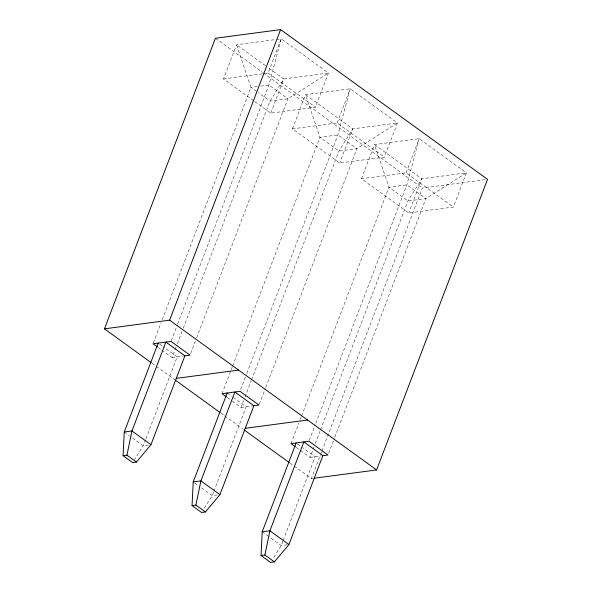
<?xml version="1.0" encoding="UTF-8"?>
<svg xmlns="http://www.w3.org/2000/svg" width="592" height="592" viewBox="0 0 592 592"><rect width="100%" height="100%" fill="white"/><g stroke="black" fill="none" stroke-linecap="round" stroke-linejoin="round"><path stroke-width="0.44" stroke-dasharray="2.96 2.22" d="M253.761 100.847L223.495 78.943L236.548 44.755L275.731 39.553M153.38 342.916L160.965 323.062M162.282 319.613L250.956 87.387L236.548 44.755L266.814 66.667M223.495 78.943L268.146 73.008L281.2 38.828L328.456 73.023L315.403 107.211L270.744 113.139L254.501 101.387M171.347 340.533L177.282 324.993M177.607 324.127L268.923 85.004L281.2 38.828L276.642 39.427M161.823 350.131L172.065 357.538L176.016 347.178M177.334 343.73L181.951 331.646M183.268 328.19L269.967 101.151L283.797 78.958L328.456 73.023L287.934 98.76L269.967 101.151L258.267 92.685M145.558 439.701L143.257 445.739L134.532 459.503M145.891 438.835L177.193 356.858L163.303 346.808M270.744 113.139L283.797 78.958L267.554 67.199M190.683 353.424L195.301 341.34M196.618 337.891L287.934 98.76L268.923 85.004L260.835 86.077M292.47 128.864L305.524 94.676L350.183 88.748L397.432 122.944L384.378 157.132L339.727 163.059L292.47 128.864L337.129 122.929L384.378 157.132M222.03 393.702L232.249 366.944M232.582 366.078L319.939 137.314L305.524 94.676L352.78 128.878L397.432 122.944L356.917 148.681L338.95 151.071L319.939 137.314L337.906 134.924L356.917 148.681L265.601 387.812M337.129 122.929L350.183 88.748L337.906 134.924L246.59 374.055M240.655 389.588L246.257 374.914M232.271 401.11L241.04 407.459L243.682 400.555M244.999 397.099L251.26 380.7M251.593 379.835L338.95 151.071L352.78 128.878L339.727 163.059M213.549 492.211L212.232 495.659L203.515 509.423M213.882 491.345L246.176 406.778L232.286 396.729M259.333 404.21L265.268 388.67M361.453 178.784L374.507 144.596L419.158 138.669L466.415 172.864L453.361 207.052L408.709 212.979L361.453 178.784L406.105 172.857L453.361 207.052M291.012 443.623L298.923 422.91M300.24 419.454L301.232 416.864M301.565 415.998L388.922 187.235L374.507 144.596L421.763 178.799L466.415 172.864L425.892 198.601L407.932 200.991L388.922 187.235L406.882 184.845L425.892 198.601L334.584 437.732M406.105 172.857L419.158 138.669L406.882 184.845L315.573 423.976M309.305 440.374L315.24 424.834M300.521 450.505L310.023 457.379L313.982 447.027M315.299 443.571L320.242 430.621M320.575 429.755L407.932 200.991L421.763 178.799L408.709 212.979M282.865 541.266L281.215 545.587L272.979 558.582M283.191 540.407L315.159 456.698L302.727 447.707M289.888 463.033L311.399 478.602L320.287 455.322M320.62 454.456L321.604 451.874M321.937 451.008L422.362 188.019L487.542 179.361M328.649 453.272L334.251 438.591M257.246 86.558L250.956 87.387L257.542 92.152M172.065 357.538L183.18 356.066M241.04 407.459L253.021 405.868M148.385 445.058L143.257 445.739L130.092 436.215M310.023 457.379L321.145 455.907M311.399 478.602L313.212 478.358M217.368 494.979L212.232 495.659L200.533 487.194M287.201 544.788L281.215 545.587L268.783 536.589M268.146 73.008L315.403 107.211M215.414 38.258L262.485 72.32M263.233 72.86L422.362 188.019M159.648 344.159L162.571 346.276M227.165 393.021L231.553 396.196M297.606 444L301.994 447.175M158.168 347.489L161.091 349.606M227.15 397.41L231.539 400.584M296.133 447.33L299.789 449.972M151.929 363.192L155.637 365.878M156.377 366.411L174.921 379.835M220.905 413.112L223.872 415.258M224.62 415.799L242.417 428.682M124.246 431.982L129.359 435.69M194.687 482.961L199.807 486.668M262.204 531.823L268.05 536.056"/><path stroke-width="0.89" d="M157.435 346.956L153.054 343.782L171.014 341.399L190.025 355.156L184.896 355.836L150.953 444.718L136.441 462.049L132.593 462.559L123.084 455.677L124.246 431.982L158.182 343.101M226.418 396.877L222.03 393.702L239.997 391.319L259.007 405.076L253.872 405.757L219.935 494.638L205.424 511.969L201.576 512.48L192.067 505.598L193.221 481.903L227.165 393.021M295.401 446.797L291.012 443.623L308.98 441.24L327.99 454.996L322.855 455.677L288.911 544.559L274.407 561.889L270.551 562.4L261.05 555.518L262.204 531.823L296.148 442.942M136.441 462.049L126.94 455.167L131.942 430.961L165.886 342.08L184.896 355.836M205.424 511.969L195.915 505.087L200.925 480.882L234.861 392L253.872 405.757M274.407 561.889L264.898 555.007L269.9 530.802L303.844 441.921L322.855 455.677M151.182 362.652L104.458 328.841L215.414 38.258L280.601 29.6L487.542 179.361L376.586 469.944L314.115 478.24M104.458 328.841L169.638 320.176L280.601 29.6M176.15 378.399L238.62 370.096M124.246 431.982L131.942 430.961L150.953 444.718M245.132 428.319L307.603 420.024M123.084 455.677L126.94 455.167M193.221 481.903L200.925 480.882L219.935 494.638M192.067 505.598L195.915 505.087M262.204 531.823L269.9 530.802L288.911 544.559M261.05 555.518L264.898 555.007M169.638 320.176L376.586 469.944M175.661 380.367L220.165 412.58M243.904 429.755L289.148 462.5"/></g></svg>
